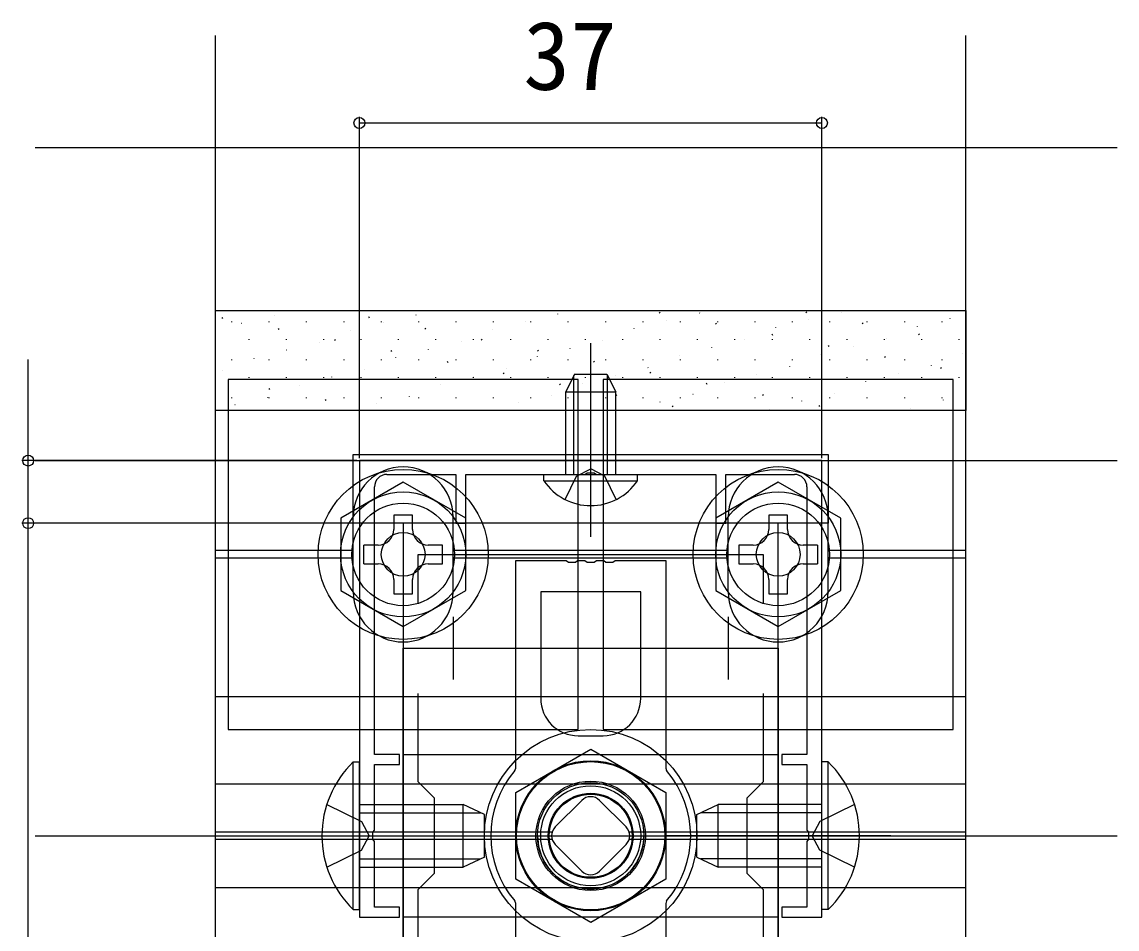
# Model space of a CAD drawing. Units: millimetres, scale not verified. Extents: x -875 to 875, y -1300 to 1294.
# Drawn here: x 526.4 to 701.6, y -963.4 to -818.3 of the extents above; entities that cross this region are included whole.
import ezdxf
from ezdxf.enums import TextEntityAlignment as Align

# ---------------------------------------------------------------- set-up
doc = ezdxf.new("R2010")
doc.units = ezdxf.units.MM
doc.header["$LTSCALE"] = 8
for name, color, linetype in [('0-2_YKK_11', 7, 'Continuous'), ('0-4_YKK_12', 2, 'Continuous'), ('0-5_YKK_13', 4, 'Continuous'), ('0-6_YKK_D', 6, 'Continuous'), ('0-8_YSS_K', 3, 'Continuous')]:
    doc.layers.add(name, color=color, linetype=linetype)
doc.styles.add('ＭＳ ゴシック', font='')
doc.styles.get('ＭＳ ゴシック').set_extended_font_data('MS Gothic')

msp = doc.modelspace()

# ---------------------------------------------------------------- linework, layer by layer
at = {"layer": '0-2_YKK_11'}
for p, q in [((595.352, -913.427), (595.352, -923.427)), ((639.352, -913.427), (639.352, -923.427)), ((590.352, -918.427), (600.352, -918.427)), ((634.352, -918.427), (644.352, -918.427))]:
    msp.add_line(p, q, dxfattribs=at)
for points in [[(654.352, -888.427), (580.352, -888.427), (580.352, -961.427), (586.752, -961.427), (586.752, -959.827), (582.752, -959.827), (582.752, -949.343), (582.512, -948.977), (582.512, -947.877), (582.752, -947.51), (582.752, -937.027), (586.752, -937.027), (586.752, -935.427), (582.752, -935.427), (582.752, -892.627)], [(651.952, -892.627), (651.952, -935.427), (647.952, -935.427), (647.952, -937.027), (651.952, -937.027), (651.952, -947.51), (652.192, -947.877), (652.192, -948.977), (651.952, -949.343), (651.952, -959.827), (647.952, -959.827), (647.952, -961.427), (654.352, -961.427), (654.352, -888.427)], [(584.752, -890.627), (595.752, -890.627), (595.752, -898.427), (597.352, -898.427), (597.352, -890.627), (616.436, -890.627), (616.802, -890.387), (617.902, -890.387), (618.269, -890.627), (637.352, -890.627), (637.352, -898.427), (638.952, -898.427), (638.952, -890.627), (649.952, -890.627)], [(589.752, -911.16), (589.752, -903.427), (644.952, -903.427), (644.952, -911.16)], [(589.752, -971.16), (589.752, -957.027), (592.352, -954.427), (592.352, -942.427), (589.752, -939.827), (589.752, -925.693)], [(644.952, -925.693), (644.952, -939.827), (642.352, -942.427), (642.352, -954.427), (644.952, -957.027), (644.952, -971.16)]]:
    msp.add_lwpolyline(points, dxfattribs=at)
msp.add_lwpolyline([(587.352, -898.427), (587.352, -998.427), (647.352, -998.427), (647.352, -898.427)], close=True, dxfattribs=at)
for centre, start, end in [((584.752, -892.627), 90.00001, 179.99999), ((649.952, -892.627), 0.00001, 89.99999)]:
    msp.add_arc(centre, 2, start, end, dxfattribs=at)
at = {"layer": '0-4_YKK_12'}
for p, q in [((701.575, -838.427), (528.453, -838.427)), ((528.453, -888.427), (701.575, -888.427))]:
    msp.add_line(p, q, dxfattribs=at)
msp.add_circle((617.352, -948.427), 12, dxfattribs=at)
at = {"layer": '0-5_YKK_13'}
for p, q in [((557.352, -1073.594), (557.352, -820.415)), ((677.352, -1073.594), (677.352, -820.415)), ((677.352, -838.427), (557.352, -838.427)), ((558.503, -865.691), (558.393, -865.525)), ((566.776, -865.296), (566.769, -865.277)), ((581.962, -865.619), (581.852, -865.453)), ((589.449, -865.142), (589.442, -865.124)), ((612.122, -864.989), (612.116, -864.97)), ((628.472, -864.858), (628.362, -864.692)), ((634.796, -864.836), (634.789, -864.817)), ((651.932, -864.787), (651.821, -864.62)), ((657.469, -864.682), (657.462, -864.664)), ((559.951, -866.275), (559.951, -866.175)), ((561.518, -866.493), (561.511, -866.475)), ((565.931, -866.275), (565.931, -866.175)), ((567.51, -867.46), (567.399, -867.293)), ((571.911, -866.275), (571.911, -866.175)), ((577.891, -866.275), (577.891, -866.175)), ((583.871, -866.275), (583.871, -866.175)), ((584.191, -866.34), (584.184, -866.321)), ((589.851, -866.275), (589.851, -866.175)), ((590.969, -867.388), (590.858, -867.222)), ((595.831, -866.275), (595.831, -866.175)), ((601.811, -866.275), (601.811, -866.175)), ((606.864, -866.187), (606.858, -866.168)), ((607.791, -866.275), (607.791, -866.175)), ((613.771, -866.275), (613.771, -866.175)), ((619.751, -866.275), (619.751, -866.175)), ((624.313, -867.326), (624.307, -867.307)), ((625.731, -866.275), (625.731, -866.175)), ((629.538, -866.034), (629.531, -866.015)), ((631.711, -866.275), (631.711, -866.175)), ((637.479, -866.627), (637.368, -866.461)), ((637.691, -866.275), (637.691, -866.175)), ((643.671, -866.275), (643.671, -866.175)), ((646.987, -867.172), (646.98, -867.153)), ((649.651, -866.275), (649.651, -866.175)), ((652.211, -865.88), (652.204, -865.861)), ((655.631, -866.275), (655.631, -866.175)), ((660.938, -866.555), (660.828, -866.389)), ((661.611, -866.275), (661.611, -866.175)), ((667.591, -866.275), (667.591, -866.175)), ((669.66, -867.019), (669.653, -867)), ((673.571, -866.275), (673.571, -866.175)), ((674.884, -865.727), (674.878, -865.708)), ((562.701, -869.125), (562.701, -869.025)), ((568.681, -869.125), (568.681, -869.025)), ((574.661, -869.125), (574.661, -869.025)), ((576.516, -869.229), (576.406, -869.062)), ((578.967, -867.632), (578.96, -867.613)), ((580.641, -869.125), (580.641, -869.025)), ((586.621, -869.125), (586.621, -869.025)), ((592.601, -869.125), (592.601, -869.025)), ((598.581, -869.125), (598.581, -869.025)), ((599.975, -869.157), (599.865, -868.99)), ((601.64, -867.479), (601.633, -867.46)), ((604.561, -869.125), (604.561, -869.025)), ((610.541, -869.125), (610.541, -869.025)), ((616.521, -869.125), (616.521, -869.025)), ((622.501, -869.125), (622.501, -869.025)), ((628.481, -869.125), (628.481, -869.025)), ((634.461, -869.125), (634.461, -869.025)), ((640.441, -869.125), (640.441, -869.025)), ((641.996, -869.124), (641.989, -869.105)), ((646.485, -868.396), (646.375, -868.229)), ((646.421, -869.125), (646.421, -869.025)), ((652.401, -869.125), (652.401, -869.025)), ((658.381, -869.125), (658.381, -869.025)), ((664.361, -869.125), (664.361, -869.025)), ((664.669, -868.971), (664.663, -868.952)), ((669.944, -868.324), (669.834, -868.157)), ((670.341, -869.125), (670.341, -869.025)), ((676.321, -869.125), (676.321, -869.025)), ((568.718, -870.782), (568.712, -870.763)), ((573.976, -869.584), (573.969, -869.565)), ((585.522, -870.998), (585.412, -870.831)), ((591.392, -870.629), (591.385, -870.61)), ((596.649, -869.431), (596.643, -869.412)), ((608.982, -870.926), (608.871, -870.759)), ((614.065, -870.475), (614.058, -870.456)), ((617.352, -900.627), (617.352, -869.627)), ((619.323, -869.277), (619.316, -869.259)), ((636.738, -870.322), (636.732, -870.303)), ((655.491, -870.165), (655.381, -869.998)), ((659.412, -870.169), (659.405, -870.15)), ((559.951, -872.355), (559.951, -872.255)), ((563.494, -872.074), (563.487, -872.055)), ((565.931, -872.355), (565.931, -872.255)), ((571.911, -872.355), (571.911, -872.255)), ((577.891, -872.355), (577.891, -872.255)), ((583.871, -872.355), (583.871, -872.255)), ((586.167, -871.921), (586.161, -871.902)), ((589.851, -872.355), (589.851, -872.255)), ((594.529, -872.767), (594.418, -872.6)), ((595.831, -872.355), (595.831, -872.255)), ((601.811, -872.355), (601.811, -872.255)), ((607.791, -872.355), (607.791, -872.255)), ((608.841, -871.767), (608.834, -871.748)), ((613.771, -872.355), (613.771, -872.255)), ((617.988, -872.695), (617.878, -872.528)), ((619.751, -872.355), (619.751, -872.255)), ((625.731, -872.355), (625.731, -872.255)), ((631.514, -871.614), (631.507, -871.595)), ((631.711, -872.355), (631.711, -872.255)), ((637.691, -872.355), (637.691, -872.255)), ((643.671, -872.355), (643.671, -872.255)), ((649.651, -872.355), (649.651, -872.255)), ((654.187, -871.461), (654.181, -871.442)), ((655.631, -872.355), (655.631, -872.255)), ((661.611, -872.355), (661.611, -872.255)), ((664.498, -871.934), (664.388, -871.767)), ((667.591, -872.355), (667.591, -872.255)), ((673.571, -872.355), (673.571, -872.255)), ((676.861, -871.307), (676.854, -871.288)), ((558.503, -874.026), (558.497, -874.007)), ((581.177, -873.872), (581.17, -873.854)), ((603.85, -873.719), (603.843, -873.7)), ((626.523, -873.566), (626.517, -873.547)), ((626.994, -874.464), (626.884, -874.297)), ((649.197, -873.413), (649.19, -873.394)), ((671.87, -873.259), (671.863, -873.24)), ((673.504, -873.703), (673.394, -873.536)), ((562.701, -875.205), (562.701, -875.105)), ((568.681, -875.205), (568.681, -875.105)), ((574.661, -875.205), (574.661, -875.105)), ((575.919, -875.07), (575.912, -875.051)), ((580.641, -875.205), (580.641, -875.105)), ((586.621, -875.205), (586.621, -875.105)), ((592.601, -875.205), (592.601, -875.105)), ((598.581, -875.205), (598.581, -875.105)), ((598.592, -874.917), (598.585, -874.898)), ((603.535, -874.536), (603.425, -874.369)), ((604.561, -875.205), (604.561, -875.105)), ((610.541, -875.205), (610.541, -875.105)), ((614.752, -874.627), (613.352, -877.427)), ((614.661, -890.627), (614.661, -874.81)), ((614.752, -874.627), (619.952, -874.627)), ((616.041, -876.056), (616.034, -876.037)), ((616.521, -875.205), (616.521, -875.105)), ((619.952, -874.627), (621.352, -877.427)), ((620.044, -890.627), (620.044, -874.81)), ((621.265, -874.764), (621.259, -874.745)), ((622.501, -875.205), (622.501, -875.105)), ((628.481, -875.205), (628.481, -875.105)), ((634.461, -875.205), (634.461, -875.105)), ((636.001, -876.233), (635.89, -876.066)), ((638.714, -875.902), (638.708, -875.884)), ((640.441, -875.205), (640.441, -875.105)), ((643.939, -874.61), (643.932, -874.591)), ((646.421, -875.205), (646.421, -875.105)), ((652.401, -875.205), (652.401, -875.105)), ((658.381, -875.205), (658.381, -875.105)), ((661.388, -875.749), (661.381, -875.73)), ((664.361, -875.205), (664.361, -875.105)), ((666.612, -874.457), (666.605, -874.438)), ((670.341, -875.205), (670.341, -875.105)), ((676.321, -875.205), (676.321, -875.105)), ((566.032, -877.066), (565.921, -876.899)), ((570.694, -876.362), (570.688, -876.343)), ((593.368, -876.209), (593.361, -876.19)), ((612.542, -876.305), (612.431, -876.138)), ((621.352, -890.627), (621.352, -877.427)), ((633.724, -877.854), (633.717, -877.835)), ((645.007, -878.002), (644.897, -877.835)), ((656.397, -877.701), (656.39, -877.682)), ((559.951, -878.435), (559.951, -878.335)), ((560.446, -879.512), (560.439, -879.493)), ((565.704, -878.314), (565.697, -878.295)), ((565.931, -878.435), (565.931, -878.335)), ((571.911, -878.435), (571.911, -878.335)), ((575.038, -878.834), (574.928, -878.668)), ((577.891, -878.435), (577.891, -878.335)), ((583.119, -879.359), (583.113, -879.34)), ((583.871, -878.435), (583.871, -878.335)), ((588.377, -878.161), (588.37, -878.142)), ((589.851, -878.435), (589.851, -878.335)), ((595.831, -878.435), (595.831, -878.335)), ((601.811, -878.435), (601.811, -878.335)), ((605.793, -879.205), (605.786, -879.186)), ((607.791, -878.435), (607.791, -878.335)), ((611.05, -878.008), (611.044, -877.989)), ((613.771, -878.435), (613.771, -878.335)), ((619.751, -878.435), (619.751, -878.335)), ((621.548, -878.073), (621.438, -877.907)), ((625.731, -878.435), (625.731, -878.335)), ((628.466, -879.052), (628.459, -879.033)), ((631.711, -878.435), (631.711, -878.335)), ((637.691, -878.435), (637.691, -878.335)), ((643.671, -878.435), (643.671, -878.335)), ((649.651, -878.435), (649.651, -878.335)), ((651.139, -878.899), (651.133, -878.88)), ((654.014, -879.77), (653.903, -879.604)), ((655.631, -878.435), (655.631, -878.335)), ((661.611, -878.435), (661.611, -878.335)), ((667.591, -878.435), (667.591, -878.335)), ((673.571, -878.435), (673.571, -878.335)), ((673.813, -878.745), (673.806, -878.727)), ((677.352, -880.427), (557.352, -880.427)), ((623.242, -880.344), (623.235, -880.325)), ((630.554, -879.842), (630.444, -879.676)), ((645.915, -880.191), (645.908, -880.172)), ((668.588, -880.037), (668.582, -880.019)), ((609.852, -891.644), (609.852, -890.627)), ((609.852, -890.627), (624.852, -890.627)), ((588.852, -897.127), (585.852, -897.127)), ((585.852, -897.127), (585.852, -899.427)), ((588.852, -899.427), (588.852, -897.127)), ((648.852, -897.127), (645.852, -897.127)), ((645.852, -897.127), (645.852, -899.427)), ((648.852, -899.427), (648.852, -897.127)), ((579.352, -909.427), (579.352, -897.427)), ((595.352, -909.427), (595.352, -897.427)), ((639.352, -909.427), (639.352, -897.427)), ((655.352, -909.427), (655.352, -897.427)), ((583.352, -901.927), (581.052, -901.927)), ((581.052, -904.927), (581.052, -901.927)), ((643.352, -901.927), (641.052, -901.927)), ((653.652, -901.927), (651.352, -901.927)), ((653.652, -901.927), (653.652, -904.927)), ((579.352, -902.827), (557.352, -902.827)), ((579.352, -904.027), (557.352, -904.027)), ((639.352, -902.827), (595.352, -902.827)), ((639.352, -904.027), (595.352, -904.027)), ((677.352, -902.827), (655.352, -902.827)), ((677.352, -904.027), (655.352, -904.027)), ((581.052, -904.927), (583.352, -904.927)), ((591.352, -904.927), (593.652, -904.927)), ((651.352, -904.927), (653.652, -904.927)), ((585.852, -907.427), (585.852, -909.727)), ((588.852, -909.727), (588.852, -907.427)), ((645.852, -907.427), (645.852, -909.727)), ((648.852, -909.727), (648.852, -907.427)), ((585.852, -909.727), (588.852, -909.727)), ((645.852, -909.727), (648.852, -909.727)), ((557.352, -926.127), (677.352, -926.127)), ((615.352, -932.427), (619.352, -932.427)), ((580.352, -960.227), (580.352, -936.627)), ((654.352, -960.227), (654.352, -936.627)), ((557.352, -940.127), (677.352, -940.127)), ((580.352, -943.427), (596.952, -943.427)), ((600.352, -945.027), (596.952, -943.427)), ((611.695, -947.012), (615.938, -942.77)), ((618.767, -942.77), (623.009, -947.012)), ((634.352, -945.027), (637.752, -943.427)), ((654.352, -943.427), (637.752, -943.427)), ((580.352, -944.735), (599.733, -944.735)), ((600.352, -951.827), (600.352, -945.027)), ((634.352, -951.827), (634.352, -945.027)), ((654.352, -944.735), (634.972, -944.735)), ((611.202, -947.827), (557.352, -947.827)), ((677.352, -947.827), (623.503, -947.827)), ((611.202, -949.027), (557.352, -949.027)), ((569.352, -948.427), (605.352, -948.427)), ((677.352, -949.027), (623.503, -949.027)), ((665.352, -948.427), (629.352, -948.427)), ((615.938, -954.084), (611.695, -949.841)), ((623.009, -949.841), (618.767, -954.084)), ((580.352, -952.118), (599.733, -952.118)), ((600.352, -951.827), (596.952, -953.427)), ((634.352, -951.827), (637.752, -953.427)), ((654.352, -952.118), (634.972, -952.118)), ((557.352, -956.727), (677.352, -956.727)), ((579.335, -960.227), (580.352, -960.227)), ((655.37, -960.227), (654.352, -960.227))]:
    msp.add_line(p, q, dxfattribs=at)
for points in [[(557.352, -880.427), (557.352, -864.427), (677.352, -864.427), (677.352, -880.427)], [(559.352, -931.427), (615.352, -931.427), (615.352, -875.427), (559.352, -875.427)], [(619.352, -931.427), (675.352, -931.427), (675.352, -875.427), (619.352, -875.427)], [(579.352, -887.427), (655.352, -887.427), (655.352, -898.427), (579.352, -898.427)], [(577.352, -909.2), (587.352, -914.974), (597.352, -909.2), (597.352, -897.653), (587.352, -891.88), (577.352, -897.653)], [(657.352, -897.653), (647.352, -891.88), (637.352, -897.653), (637.352, -909.2), (647.352, -914.974), (657.352, -909.2)], [(647.352, -918.427), (647.352, -978.427), (587.352, -978.427), (587.352, -918.427)], [(587.352, -961.427), (587.352, -935.427), (647.352, -935.427), (647.352, -961.427)], [(605.352, -941.498), (617.352, -934.57), (629.352, -941.498), (629.352, -955.355), (617.352, -962.283), (605.352, -955.355)]]:
    msp.add_lwpolyline(points, close=True, dxfattribs=at)
for points in [[(613.352, -890.627), (613.352, -877.427), (621.352, -877.427)], [(613.252, -894.645), (615.062, -890.934), (617.352, -889.716)], [(621.452, -894.645), (619.642, -890.934), (617.352, -889.716)], [(609.852, -891.644), (624.852, -891.644), (624.852, -890.627)], [(593.652, -904.927), (593.652, -901.927), (591.352, -901.927)], [(641.052, -901.927), (641.052, -904.927), (643.352, -904.927)], [(605.208, -938.01), (605.352, -937.619), (605.352, -904.427), (613.436, -904.427), (613.802, -904.667), (614.902, -904.667), (615.269, -904.427), (616.436, -904.427), (616.802, -904.667), (617.902, -904.667), (618.269, -904.427), (619.436, -904.427), (619.802, -904.667), (620.902, -904.667), (621.269, -904.427), (629.352, -904.427), (629.352, -937.619), (629.497, -938.01)], [(625.352, -926.427), (625.352, -909.427), (609.352, -909.427), (609.352, -926.427)], [(579.335, -960.227), (579.335, -936.627), (580.352, -936.627)], [(655.37, -960.227), (655.37, -936.627), (654.352, -936.627)], [(575.13, -943.427), (580.686, -946.137), (581.904, -948.427)], [(580.352, -953.427), (596.952, -953.427), (596.952, -943.427)], [(654.352, -953.427), (637.752, -953.427), (637.752, -943.427)], [(659.575, -943.427), (654.018, -946.137), (652.801, -948.427)], [(575.13, -953.427), (580.686, -950.717), (581.904, -948.427)], [(659.575, -953.427), (654.018, -950.717), (652.801, -948.427)], [(605.352, -992.427), (605.352, -959.234), (605.208, -958.843)], [(629.497, -958.843), (629.352, -959.234), (629.352, -992.427), (621.269, -992.427), (620.902, -992.187), (619.802, -992.187), (619.436, -992.427), (618.269, -992.427), (617.902, -992.187), (616.802, -992.187), (616.436, -992.427), (615.269, -992.427), (614.902, -992.187), (613.802, -992.187), (613.436, -992.427), (605.352, -992.427)]]:
    msp.add_lwpolyline(points, dxfattribs=at)
for centre, radius in [((587.352, -903.427), 13.6), ((647.352, -903.427), 13.6), ((587.352, -903.427), 10), ((647.352, -903.427), 10), ((587.352, -903.427), 8.2), ((647.352, -903.427), 8.2), ((587.352, -903.427), 3.5), ((647.352, -903.427), 3.5), ((617.352, -948.427), 17), ((617.352, -948.427), 17), ((617.352, -948.427), 11.856), ((617.352, -948.427), 8.75), ((617.352, -948.427), 8.5), ((617.352, -948.427), 8.5), ((617.352, -948.427), 8), ((617.352, -948.427), 8), ((617.352, -948.427), 8), ((617.352, -948.427), 6.8), ((617.352, -948.427), 6.647), ((617.352, -948.427), 6.64)]:
    msp.add_circle(centre, radius, dxfattribs=at)
for centre, radius, start, end in [((587.352, -897.427), 8, 0, 180), ((647.352, -897.427), 8, 0, 180), ((617.352, -886.573), 9.054, 214.06671, 325.93329), ((583.352, -899.427), 2.5, 270, 0), ((591.352, -899.427), 2.5, 180, 270), ((643.352, -899.427), 2.5, 270, 0), ((651.352, -899.427), 2.5, 180, 270), ((583.352, -907.427), 2.5, 0, 90), ((591.352, -907.427), 2.5, 90, 180), ((643.352, -907.427), 2.5, 0, 90), ((651.352, -907.427), 2.5, 90, 180), ((587.352, -909.427), 8, 180, 0), ((647.352, -909.427), 8, 180, 0), ((615.352, -926.427), 6, 180.00001, 269.99999), ((619.352, -926.427), 6, 270.00001, 359.99999), ((590.817, -948.427), 16.465, 134.2189, 225.7811), ((643.887, -948.427), 16.465, 314.2189, 45.7811), ((617.352, -948.427), 16, 139.3793, 220.6207), ((617.352, -948.427), 16, 319.3793, 40.6207), ((617.352, -944.184), 2, 45, 135), ((613.11, -948.427), 2, 135, 225), ((621.595, -948.427), 2, 315, 45), ((617.352, -948.427), 8.5, 179.99999, 0.00001), ((617.352, -952.669), 2, 225, 315)]:
    msp.add_arc(centre, radius, start, end, dxfattribs=at)
at = {"layer": '0-6_YKK_D'}
for p, q in [((580.352, -888.027), (580.352, -833.427)), ((654.352, -888.027), (654.352, -833.427)), ((580.352, -834.427), (654.352, -834.427)), ((579.952, -888.427), (526.352, -888.427)), ((586.952, -898.427), (526.352, -898.427)), ((586.952, -898.427), (526.352, -898.427)), ((527.352, -998.427), (527.352, -898.427))]:
    msp.add_line(p, q, dxfattribs=at)
msp.add_lwpolyline([(527.352, -898.427), (527.352, -888.427), (527.352, -872.234)], dxfattribs=at)
for centre in [(580.352, -834.427), (654.352, -834.427), (527.352, -888.427), (527.352, -898.427), (527.352, -898.427)]:
    msp.add_circle(centre, 0.875, dxfattribs=at)
at = {"layer": '0-8_YSS_K'}
msp.add_line((528.453, -948.427), (701.575, -948.427), dxfattribs=at)

# ---------------------------------------------------------------- texts
at = {"layer": '0-6_YKK_D', "style": 'ＭＳ ゴシック'}
msp.add_text('37', height=11, dxfattribs=at).set_placement((606.571, -832.427), align=Align.BOTTOM_LEFT)

doc.saveas('drawing.dxf')
